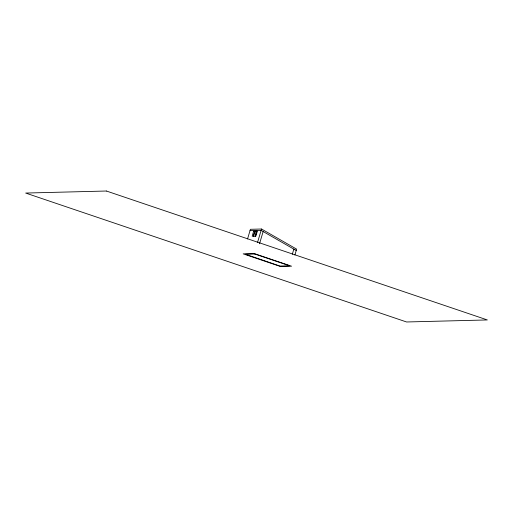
<?xml version="1.0" encoding="UTF-8"?>
<svg xmlns="http://www.w3.org/2000/svg" width="513" height="513" viewBox="0 0 513 513"><rect width="100%" height="100%" fill="white"/><g stroke="black" fill="none" stroke-linecap="round" stroke-linejoin="round"><path stroke-width="0.77" d="M247.561 238.936L250.415 229.298L261.515 229.016L296.629 249.132L294.885 255.025M253.634 231.254L252.172 236.204L255.884 236.108L257.353 231.164L253.634 231.254L255.327 231.825M253.268 236.576L254.737 231.626L256.968 231.568M253.358 236.442L254.743 231.761L256.66 231.716L255.275 236.39M255.064 236.397L256.449 231.716M257.545 242.425L261.515 229.016M259.52 243.771L263.143 231.53M292.295 254.326L293.84 249.126L295.033 249.799M250.017 230.645L261.111 230.369L296.225 250.485M254.743 231.761L255.339 231.959M106.422 191.022L25.65 193.055L406.578 321.978L487.35 319.945L106.422 191.022M254.243 253.569L243.143 253.852L280.476 266.484L291.57 266.202L254.243 253.569M254.814 254.018L245.509 254.249L279.899 266.035L289.608 265.792L254.814 254.018"/></g></svg>
